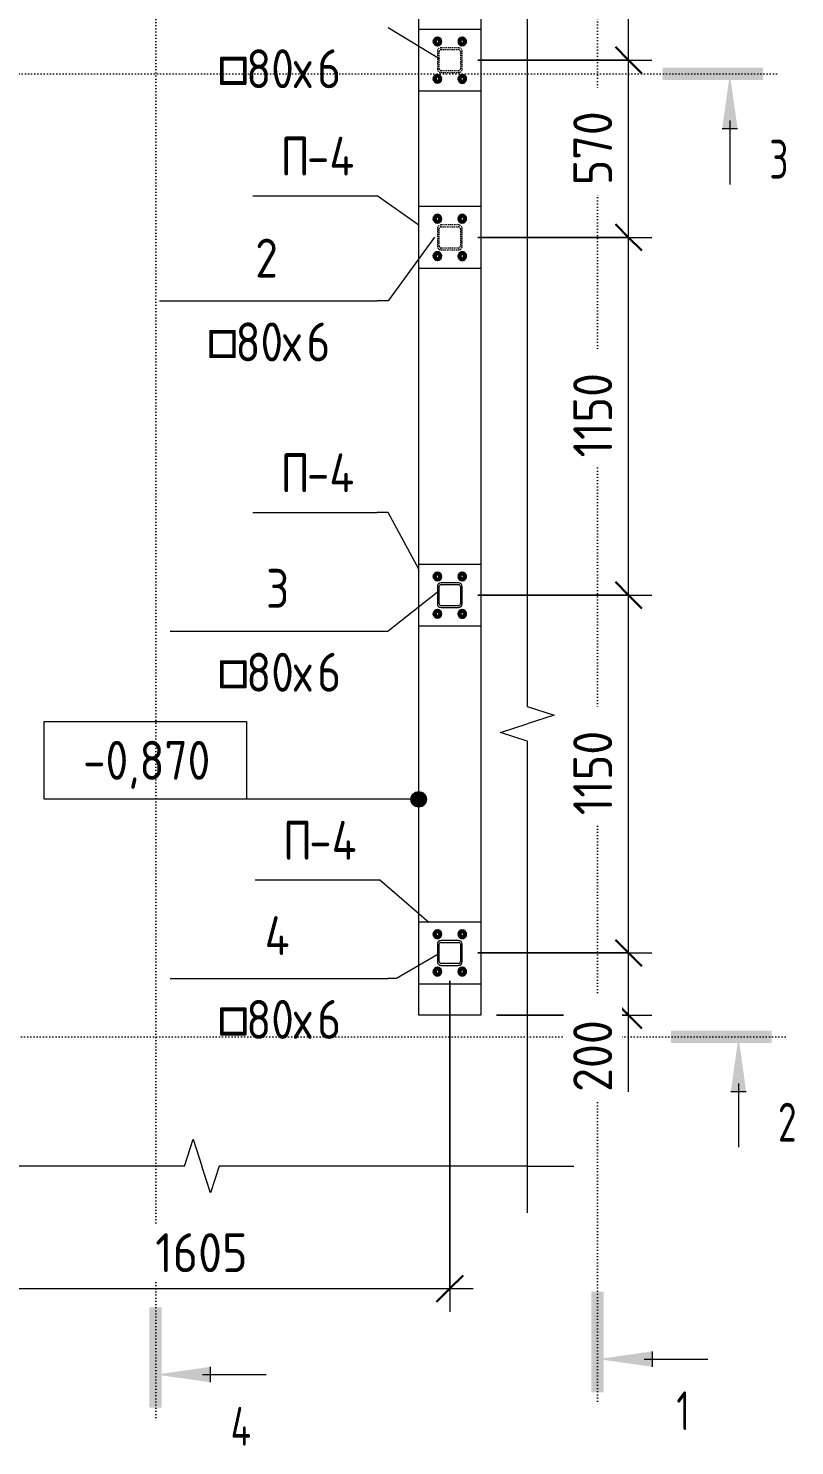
# Model space of a CAD drawing. Header units: millimetres. Extents: x 1343 to 81479, y -38120 to 27770.
# Drawn here: x 15836 to 18299, y 586 to 5142 of the extents above; entities that cross this region are included whole.
import ezdxf

# ---------------------------------------------------------------- set-up
doc = ezdxf.new("R2010")
doc.units = ezdxf.units.MM
doc.linetypes.add('01 Штриховая _4 мм_', pattern=[6, 3.5, -2.5])
doc.linetypes.add('04 Пунктир 10мм', pattern=[10, 0, -10])
for name, color, linetype, lineweight in [('AA_Dim', 7, 'Continuous', 9), ('AA_Dim-50', 7, 'Continuous', 9), ('AA_Oformlenie', 7, 'Continuous', 9), ('AA_Razrez', 7, 'Continuous', 9), ('AA_Vinoska', 7, 'Continuous', 9), ('AA_Visotnaya otmetka', 7, 'Continuous', 9), ('AF_Balki', 7, 'Continuous', 20), ('AF_Stena_Опалубка', 253, 'Continuous', 20), ('KR_Colonna_KG', 7, 'Continuous', 20), ('KR_Detal', 7, 'Continuous', 20)]:
    doc.layers.add(name, color=color, linetype=linetype, lineweight=lineweight)
doc.styles.add('ISOCPEUR_5', font='isocpeur.TTF', dxfattribs={"width": 0.7, "height": 125})
doc.styles.add('ISOCPEUR_7', font='isocpeur.TTF', dxfattribs={"width": 0.9, "height": 125})
doc.styles.add('ISOCPEUR_8', font='isocpeur.TTF', dxfattribs={"width": 0.85, "height": 125})
doc.styles.add('ISOCPEUR_9', font='isocpeur.TTF', dxfattribs={"width": 0.85, "height": 125})
doc.dimstyles.new('01_Точн_3_знака__непрозр_', dxfattribs={"dimscale": 304.8, "dimtxt": 125.344371, "dimasz": 0.278871, "dimexe": 0.246063, "dimexo": 0.164042, "dimgap": 0.049213, "dimtad": 1, "dimdec": 3, "dimrnd": 0.001, "dimdsep": 46, "dimtxsty": 'ISOCPEUR_7', "dimblk1": 'OBLIQUE', "dimblk2": 'OBLIQUE', "dimsah": 1, "dimcen": 0.09, "dimdle": 0.246063, "dimazin": 0, "dimtfac": 1, "dimtdec": 4, "dimtix": 1, "dimtmove": 1, "dimatfit": 3, "dimfxl": 1, "dimtvp": 1, "dimtfill": 1, "dimtolj": 1, "dimtzin": 0, "dimlwd": 18, "dimlwe": 18, "dimarcsym": 2})
doc.dimstyles.new('01_Точн_3_знака__непрозр__1', dxfattribs={"dimscale": 304.8, "dimtxt": 125.344371, "dimasz": 0.278871, "dimexe": 0.246063, "dimexo": 0.164042, "dimgap": 0.049213, "dimtad": 1, "dimdec": 3, "dimrnd": 0.001, "dimdsep": 46, "dimtxsty": 'ISOCPEUR_7', "dimblk1": 'OBLIQUE', "dimblk2": 'OBLIQUE', "dimsah": 1, "dimcen": 0.09, "dimdle": 0.246063, "dimazin": 0, "dimtfac": 1, "dimtdec": 4, "dimtix": 1, "dimtmove": 0, "dimatfit": 3, "dimfxl": 1, "dimtvp": 1, "dimtfill": 1, "dimtolj": 1, "dimtzin": 0, "dimlwd": 18, "dimlwe": 18, "dimarcsym": 2})

# ---------------------------------------------------------------- blocks, each defined once
blk = doc.blocks.new('354_Прокат Лист _НесКаркас_РабПлоск_ - 354_Прокат Лист _НесКаркас_РабПлоск_-4002182-КР_ПЛ_Км_1')
at = {"layer": 'AF_Balki'}
for p, q in [((-50, -100), (-50, 100)), ((-50, 100), (150, 100)), ((150, 100), (150, -100)), ((150, -100), (-50, -100))]:
    blk.add_line(p, q, dxfattribs=at)
blk = doc.blocks.new('243_Профиль гнутый сварной квадратный _НесКол_2ур_ - 80х6-4107662-КР_ПЛ_Км_1')
at = {"layer": 'KR_Colonna_KG'}
for p, q in [((-40, 28), (-40, -28)), ((-34, -28), (-34, 28)), ((28, 40), (-28, 40)), ((-28, 34), (28, 34)), ((34, 28), (34, -28)), ((40, -28), (40, 28)), ((28, -34), (-28, -34)), ((-28, -40), (28, -40))]:
    blk.add_line(p, q, dxfattribs=at)
for centre, radius, start, end in [((-28, 28), 12, 90, 180), ((-28, 28), 6, 90, 180), ((28, 28), 12, 360, 90), ((28, 28), 6, 0, 90), ((-28, -28), 12, 180, 270), ((-28, -28), 6, 180, 270), ((28, -28), 6, 270, 0), ((28, -28), 12, 270, 360)]:
    blk.add_arc(centre, radius, start, end, dxfattribs=at)
blk = doc.blocks.new('243_Профиль гнутый сварной квадратный _НесКол_2ур_ - 80х6-4107663-КР_ПЛ_Км_1')
at = {"layer": 'KR_Colonna_KG'}
for p, q in [((-40, 28), (-40, -28)), ((-34, -28), (-34, 28)), ((28, 40), (-28, 40)), ((-28, 34), (28, 34)), ((34, 28), (34, -28)), ((40, -28), (40, 28)), ((28, -34), (-28, -34)), ((-28, -40), (28, -40))]:
    blk.add_line(p, q, dxfattribs=at)
for centre, radius, start, end in [((-28, 28), 12, 90, 180), ((-28, 28), 6, 90, 180), ((28, 28), 12, 360, 90), ((28, 28), 6, 0, 90), ((-28, -28), 12, 180, 270), ((-28, -28), 6, 180, 270), ((28, -28), 12, 270, 360), ((28, -28), 6, 270, 0)]:
    blk.add_arc(centre, radius, start, end, dxfattribs=at)
blk = doc.blocks.new('354_Анкер клиновой _СоедНесК_РабПлоск_ - M12x120_20-3827929-КР_ПЛ_Км_1')
at = {"layer": 'KR_Detal', "lineweight": 35}
for start, end in [(120, 180), (90, 120), (60, 90), (360, 60), (180, 240), (240, 270), (270, 300), (300, 360)]:
    blk.add_arc((0, 0), 9, start, end, dxfattribs=at)
for points in [[(-9, 5.2), (-8.3, 5.6), (-6.8, 6.5), (-5.3, 7.3), (-4.5, 7.8)], [(-9, 0), (-9, 0.9), (-9, 2.7), (-9, 4.4), (-9, 5.2)], [(-4.5, 7.8), (-3.7, 8.2), (-2.2, 9.1), (-0.7, 10), (0, 10.4)], [(0, 10.4), (0.7, 10), (2.2, 9.1), (3.7, 8.2), (4.5, 7.8)], [(4.5, 7.8), (5.3, 7.3), (6.8, 6.5), (8.3, 5.6), (9, 5.2)], [(9, 5.2), (9, 4.4), (9, 2.7), (9, 0.9), (9, 0)], [(-9, -5.2), (-9, -4.4), (-9, -2.7), (-9, -0.9), (-9, 0)], [(-4.5, -7.8), (-5.3, -7.3), (-6.8, -6.5), (-8.3, -5.6), (-9, -5.2)], [(0, -10.4), (-0.7, -10), (-2.2, -9.1), (-3.7, -8.2), (-4.5, -7.8)], [(4.5, -7.8), (3.7, -8.2), (2.2, -9.1), (0.7, -10), (0, -10.4)], [(9, -5.2), (8.3, -5.6), (6.8, -6.5), (5.3, -7.3), (4.5, -7.8)], [(9, 0), (9, -0.9), (9, -2.7), (9, -4.4), (9, -5.2)]]:
    blk.add_open_spline(points, degree=3, dxfattribs=at)
blk = doc.blocks.new('354_Анкер клиновой _СоедНесК_РабПлоск_ - M12x120_20-3843482-КР_ПЛ_Км_1')
at = {"layer": 'KR_Detal', "lineweight": 35}
for start, end in [(120, 180), (180, 240), (90, 120), (60, 90), (0, 60), (300, 0), (240, 270), (270, 300)]:
    blk.add_arc((0, 0), 9, start, end, dxfattribs=at)
for points in [[(-9, 5.2), (-8.3, 5.6), (-6.8, 6.5), (-5.3, 7.3), (-4.5, 7.8)], [(-9, 0), (-9, 0.9), (-9, 2.7), (-9, 4.4), (-9, 5.2)], [(-9, -5.2), (-9, -4.4), (-9, -2.7), (-9, -0.9), (-9, 0)], [(-4.5, 7.8), (-3.7, 8.2), (-2.2, 9.1), (-0.7, 10), (0, 10.4)], [(0, 10.4), (0.7, 10), (2.2, 9.1), (3.7, 8.2), (4.5, 7.8)], [(4.5, 7.8), (5.3, 7.3), (6.8, 6.5), (8.3, 5.6), (9, 5.2)], [(9, 5.2), (9, 4.4), (9, 2.7), (9, 0.9), (9, 0)], [(9, 0), (9, -0.9), (9, -2.7), (9, -4.4), (9, -5.2)], [(-4.5, -7.8), (-5.3, -7.3), (-6.8, -6.5), (-8.3, -5.6), (-9, -5.2)], [(0, -10.4), (-0.7, -10), (-2.2, -9.1), (-3.7, -8.2), (-4.5, -7.8)], [(4.5, -7.8), (3.7, -8.2), (2.2, -9.1), (0.7, -10), (0, -10.4)], [(9, -5.2), (8.3, -5.6), (6.8, -6.5), (5.3, -7.3), (4.5, -7.8)]]:
    blk.add_open_spline(points, degree=3, dxfattribs=at)
blk = doc.blocks.new('354_Шайба_ГОСТ 11371-78_СоедНесК_РабПлоск_ - Шайба_ГОСТ 11371-78-V7-КР_ПЛ_Км_1')
at = {"layer": 'KR_Detal', "lineweight": 35}
for start, end in [(0, 180), (180, 0)]:
    blk.add_arc((0, 0), 12, start, end, dxfattribs=at)
at = {"layer": 'KR_Detal', "linetype": '01 Штриховая _4 мм_', "lineweight": 35}
for start, end in [(0, 180), (180, 360)]:
    blk.add_arc((0, 0), 6.5, start, end, dxfattribs=at)
blk = doc.blocks.new('354_Шайба_ГОСТ 11371-78_СоедНесК_РабПлоск_ - Шайба_ГОСТ 11371-78-V8-КР_ПЛ_Км_1')
at = {"layer": 'KR_Detal', "lineweight": 35}
for start, end in [(360, 180), (180, 360)]:
    blk.add_arc((0, 0), 12, start, end, dxfattribs=at)
at = {"layer": 'KR_Detal', "linetype": '01 Штриховая _4 мм_', "lineweight": 35}
for start, end in [(0, 180), (180, 0)]:
    blk.add_arc((0, 0), 6.5, start, end, dxfattribs=at)
blk = doc.blocks.new('243_Профиль гнутый сварной квадратный _НесКол_2ур_ - 80х6-4107664-КР_ПЛ_Км_1')
at = {"layer": 'KR_Colonna_KG', "linetype": '01 Штриховая _4 мм_'}
for p, q in [((-40, 28), (-40, -28)), ((-34, -28), (-34, 28)), ((28, 40), (-28, 40)), ((-28, 34), (28, 34)), ((34, 28), (34, -28)), ((40, -28), (40, 28)), ((28, -34), (-28, -34)), ((-28, -40), (28, -40))]:
    blk.add_line(p, q, dxfattribs=at)
for centre, radius, start, end in [((-28, 28), 12, 90, 180), ((-28, 28), 6, 90, 180), ((28, 28), 12, 360, 90), ((28, 28), 6, 0, 90), ((-28, -28), 12, 180, 270), ((-28, -28), 6, 180, 270), ((28, -28), 12, 270, 360), ((28, -28), 6, 270, 0)]:
    blk.add_arc(centre, radius, start, end, dxfattribs=at)
blk = doc.blocks.new('243_Профиль гнутый сварной квадратный _НесКол_2ур_ - 80х6-4107665-КР_ПЛ_Км_1')
at = {"layer": 'KR_Colonna_KG', "linetype": '01 Штриховая _4 мм_'}
for p, q in [((-40, 28), (-40, -28)), ((-34, -28), (-34, 28)), ((28, 40), (-28, 40)), ((-28, 34), (28, 34)), ((34, 28), (34, -28)), ((40, -28), (40, 28)), ((28, -34), (-28, -34)), ((-28, -40), (28, -40))]:
    blk.add_line(p, q, dxfattribs=at)
for centre, radius, start, end in [((-28, 28), 12, 90, 180), ((-28, 28), 6, 90, 180), ((28, 28), 12, 360, 90), ((28, 28), 6, 0, 90), ((-28, -28), 12, 180, 270), ((-28, -28), 6, 180, 270), ((28, -28), 12, 270, 360), ((28, -28), 6, 270, 0)]:
    blk.add_arc(centre, radius, start, end, dxfattribs=at)
blk = doc.blocks.new('011_Прямоугольник обрыва _ЭлУзла_ - 011_Прямоугольник обрыва _ЭлУзла_-4089323-КР_ПЛ_Км_1')
at = {"layer": 'AA_Oformlenie'}
for p, q in [((0, 4318.7), (0, 5685)), ((0, 5685), (990.6, 5685)), ((1101.9, 5685), (3081.7, 5685)), ((0, 1476.2), (0, 4207.4))]:
    blk.add_line(p, q, dxfattribs=at)
blk = doc.blocks.new('Разрез - Номер узла_ спереди-394134-КР_ПЛ_Км_1')
at = {"layer": 'AA_Razrez'}
for points in [[(7.329, 0.404), (7.329, -0.394), (0.873, -0.394), (0.873, 0.404)], [(3.497, -3.533), (2.503, -3.533), (3, 0)]]:
    blk.add_hatch(color=256, dxfattribs=at).paths.add_polyline_path(points)
for p, q in [((2.503, -3.533), (3.497, -3.533)), ((3, -3), (3, -7.096))]:
    blk.add_line(p, q, dxfattribs=at)
blk = doc.blocks.new('Разрез - Номер узла_ сзади-394133-КР_ПЛ_Км_1')
at = {"layer": 'AA_Razrez'}
for points in [[(7.329, 0.404), (7.329, -0.394), (0.873, -0.394), (0.873, 0.404)], [(3.497, -3.533), (2.503, -3.533), (3, 0)]]:
    blk.add_hatch(color=256, dxfattribs=at).paths.add_polyline_path(points)
for p, q in [((2.503, -3.533), (3.497, -3.533)), ((3, -3), (3, -7.096))]:
    blk.add_line(p, q, dxfattribs=at)
blk = doc.blocks.new('DIMBLOCK13-КР_ПЛ_Км_1')
at = {"layer": 'AA_Dim-50', "lineweight": 30}
for p, q in [((17765, 2170), (17722.5, 2212.5)), ((17765, 2170), (17807.5, 2127.5)), ((17765, 1970), (17722.5, 2012.5)), ((17765, 1970), (17807.5, 1927.5))]:
    blk.add_line(p, q, dxfattribs=at)
at = {"layer": 'AA_Dim-50', "lineweight": 18}
for p, q in [((17280.6, 2170), (17840, 2170)), ((17765, 2170), (17280.6, 2170)), ((17765, 1895), (17765, 2170)), ((17765, 2007.1), (17765, 2070)), ((17765, 1723), (17765, 2007.1)), ((17340.6, 1970), (17840, 1970)), ((17765, 1970), (17340.6, 1970))]:
    blk.add_line(p, q, dxfattribs=at)
at = {"layer": 'AA_Dim-50', "color": 0, "lineweight": 18, "insert": (17587.2, 1723), "char_height": 125, "width": 280.961, "attachment_point": 1, "rotation": 90, "line_spacing_factor": 1.135194, "style": 'ISOCPEUR_7', "bg_fill": 3, "box_fill_scale": 1.25, "bg_fill_color": 256, "bg_fill_true_color": 13158600, "bg_fill_transparency": 0}
blk.add_mtext('200', dxfattribs=at)
blk = doc.blocks.new('_Oblique')
at = {"color": 0, "linetype": 'ByBlock', "lineweight": -2}
blk.add_line((-0.5, -0.5), (0.5, 0.5), dxfattribs=at)
blk = doc.blocks.new('DIMBLOCK14-КР_ПЛ_Км_1')
at = {"layer": 'AA_Dim-50', "lineweight": 30}
for p, q in [((17765, 3320), (17722.5, 3362.5)), ((17765, 3320), (17807.5, 3277.5)), ((17765, 2170), (17722.5, 2212.5)), ((17765, 2170), (17807.5, 2127.5))]:
    blk.add_line(p, q, dxfattribs=at)
at = {"layer": 'AA_Dim-50', "lineweight": 18}
for p, q in [((17280.6, 3320), (17840, 3320)), ((17765, 3320), (17280.6, 3320)), ((17765, 2170), (17765, 3320)), ((17280.6, 2170), (17840, 2170)), ((17765, 2170), (17280.6, 2170))]:
    blk.add_line(p, q, dxfattribs=at)
at = {"layer": 'AA_Dim-50', "color": 0, "lineweight": 18, "insert": (17587.2, 2612.6), "char_height": 125, "width": 317.854, "attachment_point": 1, "rotation": 90, "line_spacing_factor": 1.135194, "style": 'ISOCPEUR_7', "bg_fill": 3, "box_fill_scale": 1.25, "bg_fill_color": 256, "bg_fill_true_color": 13158600, "bg_fill_transparency": 0}
blk.add_mtext('1150', dxfattribs=at)
blk = doc.blocks.new('DIMBLOCK15-КР_ПЛ_Км_1')
at = {"layer": 'AA_Dim-50', "lineweight": 30}
for p, q in [((17765, 4470), (17722.5, 4512.5)), ((17765, 4470), (17807.5, 4427.5)), ((17765, 3320), (17722.5, 3362.5)), ((17765, 3320), (17807.5, 3277.5))]:
    blk.add_line(p, q, dxfattribs=at)
at = {"layer": 'AA_Dim-50', "lineweight": 18}
for p, q in [((17280.6, 4470), (17840, 4470)), ((17765, 4470), (17280.6, 4470)), ((17765, 3320), (17765, 4470)), ((17280.6, 3320), (17840, 3320)), ((17765, 3320), (17280.6, 3320))]:
    blk.add_line(p, q, dxfattribs=at)
at = {"layer": 'AA_Dim-50', "color": 0, "lineweight": 18, "insert": (17587.2, 3762.6), "char_height": 125, "width": 317.854, "attachment_point": 1, "rotation": 90, "line_spacing_factor": 1.135194, "style": 'ISOCPEUR_7', "bg_fill": 3, "box_fill_scale": 1.25, "bg_fill_color": 256, "bg_fill_true_color": 13158600, "bg_fill_transparency": 0}
blk.add_mtext('1150', dxfattribs=at)
blk = doc.blocks.new('DIMBLOCK16-КР_ПЛ_Км_1')
at = {"layer": 'AA_Dim-50', "lineweight": 30}
for p, q in [((17765, 5040), (17722.5, 5082.5)), ((17765, 5040), (17807.5, 4997.5)), ((17765, 4470), (17722.5, 4512.5)), ((17765, 4470), (17807.5, 4427.5))]:
    blk.add_line(p, q, dxfattribs=at)
at = {"layer": 'AA_Dim-50', "lineweight": 18}
for p, q in [((17280.6, 5040), (17840, 5040)), ((17765, 5040), (17280.6, 5040)), ((17765, 4470), (17765, 5040)), ((17280.6, 4470), (17840, 4470)), ((17765, 4470), (17280.6, 4470))]:
    blk.add_line(p, q, dxfattribs=at)
at = {"layer": 'AA_Dim-50', "color": 0, "lineweight": 18, "insert": (17587.2, 4637.9), "char_height": 125, "width": 280.961, "attachment_point": 1, "rotation": 90, "line_spacing_factor": 1.135194, "style": 'ISOCPEUR_7', "bg_fill": 3, "box_fill_scale": 1.25, "bg_fill_color": 256, "bg_fill_true_color": 13158600, "bg_fill_transparency": 0}
blk.add_mtext('570', dxfattribs=at)
blk = doc.blocks.new('DIMBLOCK17-КР_ПЛ_Км_1')
at = {"layer": 'AA_Dim-50', "lineweight": 30}
for p, q in [((17765, 6460), (17722.5, 6502.5)), ((17765, 6460), (17807.5, 6417.5)), ((17765, 5040), (17722.5, 5082.5)), ((17765, 5040), (17807.5, 4997.5))]:
    blk.add_line(p, q, dxfattribs=at)
at = {"layer": 'AA_Dim-50', "lineweight": 18}
for p, q in [((17280.6, 6460), (17840, 6460)), ((17765, 6460), (17280.6, 6460)), ((17765, 5040), (17765, 6460)), ((17280.6, 5040), (17840, 5040)), ((17765, 5040), (17280.6, 5040))]:
    blk.add_line(p, q, dxfattribs=at)
at = {"layer": 'AA_Dim-50', "color": 0, "lineweight": 18, "insert": (17587.2, 5601), "char_height": 125, "width": 357.586, "attachment_point": 1, "rotation": 90, "line_spacing_factor": 1.135194, "style": 'ISOCPEUR_7', "bg_fill": 3, "box_fill_scale": 1.25, "bg_fill_color": 256, "bg_fill_true_color": 13158600, "bg_fill_transparency": 0}
blk.add_mtext('1420', dxfattribs=at)
blk = doc.blocks.new('DIMBLOCK21-КР_ПЛ_Км_1')
at = {"layer": 'AA_Dim-50', "lineweight": 18}
for p, q in [((17190.6, 2080), (17190.6, 1016)), ((17190.6, 1091), (17190.6, 2080)), ((15585.6, 1101.1), (15585.6, 1016)), ((15585.6, 1091), (15585.6, 1101.1)), ((15585.6, 1091), (17265.6, 1091))]:
    blk.add_line(p, q, dxfattribs=at)
at = {"layer": 'AA_Dim-50', "lineweight": 30}
for p, q in [((15585.6, 1091), (15628.1, 1133.5)), ((17190.6, 1091), (17233.1, 1133.5)), ((15585.6, 1091), (15543.1, 1048.5)), ((17190.6, 1091), (17148.1, 1048.5))]:
    blk.add_line(p, q, dxfattribs=at)
at = {"layer": 'AA_Dim-50', "color": 0, "lineweight": 18, "insert": (16243.8, 1268.9), "char_height": 125, "width": 346.234, "attachment_point": 1, "line_spacing_factor": 1.135194, "style": 'ISOCPEUR_7', "bg_fill": 3, "box_fill_scale": 1.25, "bg_fill_color": 256, "bg_fill_true_color": 13158600, "bg_fill_transparency": 0}
blk.add_mtext('1605', dxfattribs=at)
blk = doc.blocks.new('043_М_КолонныКМ - Позиция_Наименование_дп14-3915281-КР_ПЛ_Км_1')
at = {"layer": 'AA_Vinoska'}
blk.add_line((-7, 0), (7, 0), dxfattribs=at)
blk = doc.blocks.new('043_М_Балки_Полка - Позиция_дп8-3915677-КР_ПЛ_Км_1')
at = {"layer": 'AA_Vinoska'}
blk.add_line((-4, 0), (4, 0), dxfattribs=at)
blk = doc.blocks.new('Высотные отметки - Рамка вверх-400294-КР_ПЛ_Км_1')
at = {"layer": 'AA_Vinoska'}
for p, q in [((-13, 0), (-13, 5)), ((-13, 5), (0, 5)), ((0, 5), (0, 0)), ((0, 0), (-13, 0))]:
    blk.add_line(p, q, dxfattribs=at)

msp = doc.modelspace()

# ---------------------------------------------------------------- hatches: boundary and pattern name
at = {"layer": 'AA_Visotnaya otmetka'}
h = msp.add_hatch(color=256, dxfattribs=at)
edge = h.paths.add_edge_path()
edge.add_arc((17090.5807, 2663.7343), 25, 0, 360)

# ---------------------------------------------------------------- linework, layer by layer
at = {"layer": 'AA_Razrez', "linetype": '04 Пунктир 10мм'}
for p, q in [((16245.387, 7584.8785), (16245.387, 664.5948)), ((17665.387, 7577.355), (17665.387, 714.3247)), ((18240.5315, 4995.5005), (12792.7195, 4995.5005)), ((18268.3267, 1900), (14759.2602, 1900))]:
    msp.add_line(p, q, dxfattribs=at)
at = {"layer": 'AA_Vinoska'}
for p, q in [((17158.8368, 5042.979), (16991.9518, 5144.2919)), ((17090.5949, 4508.9796), (16957.4238, 4604.0627)), ((17141.5729, 4470.3905), (16991.9518, 4266.1002)), ((16991.9518, 4266.1002), (16957.4238, 4266.1002)), ((16991.9518, 3586.096), (16957.4238, 3586.096)), ((17090.5949, 3403.3394), (16991.9518, 3586.096)), ((17150.2048, 3328.0909), (16991.9518, 3204.3658)), ((17439.6303, 2962.5587), (17526.2805, 2934.4043)), ((17526.2805, 2934.4043), (17439.6303, 2906.25)), ((17353.0278, 2878.75), (17439.6303, 2906.25)), ((17439.6303, 2851.25), (17353.0278, 2878.75)), ((17122.6333, 2267.2907), (16964.9049, 2404.6227)), ((16337.7694, 1485), (16365.9237, 1571.6501)), ((16365.9237, 1571.6501), (16394.0781, 1485)), ((16421.5781, 1398.3975), (16394.0781, 1485)), ((16449.0781, 1485), (16421.5781, 1398.3975)), ((17439.6303, 1485), (17439.6303, 1335)), ((17439.6303, 1485), (17589.6303, 1485))]:
    msp.add_line(p, q, dxfattribs=at)
at = {"layer": 'AA_Visotnaya otmetka'}
for p in [(16536.8592, 2663.7343), (17090.5807, 2663.7343)]:
    msp.add_line(p, (16536.8592, 2663.7343), dxfattribs=at)
msp.add_circle((17090.5807, 2663.7343), 25, dxfattribs=at)
at = {"layer": 'AF_Stena_Опалубка'}
for p, q in [((17090.5807, 1970), (17090.5807, 6660)), ((17290.5807, 6660), (17290.5807, 1970)), ((17290.5807, 1970), (17090.5807, 1970))]:
    msp.add_line(p, q, dxfattribs=at)

# ---------------------------------------------------------------- block references
at = {"layer": 'AA_Oformlenie', "rotation": 180}
msp.add_blockref('011_Прямоугольник обрыва _ЭлУзла_ - 011_Прямоугольник обрыва _ЭлУзла_-4089323-КР_ПЛ_Км_1', (17439.6303, 7170), dxfattribs=at)
at = {"layer": 'AA_Razrez', "extrusion": (0, 0, -1), "xscale": 49.99999999999998, "yscale": 49.99999999999998, "zscale": 49.99999999999998}
for p in [(-18240.5315, 4995.5005), (-18268.3267, 1900)]:
    msp.add_blockref('Разрез - Номер узла_ сзади-394133-КР_ПЛ_Км_1', p, dxfattribs=at)
at = {"layer": 'AA_Razrez', "xscale": 49.99999999999998, "yscale": 49.99999999999998, "zscale": 49.99999999999998, "rotation": 89.99999999999947}
for p in [(17665.387, 714.3247), (16245.387, 664.5948)]:
    msp.add_blockref('Разрез - Номер узла_ спереди-394134-КР_ПЛ_Км_1', p, dxfattribs=at)
at = {"layer": 'AA_Vinoska', "xscale": 49.99999999999998, "yscale": 49.99999999999998, "zscale": 49.99999999999998}
for name, p in [('043_М_Балки_Полка - Позиция_дп8-3915677-КР_ПЛ_Км_1', (16757.4238, 4604.0627)), ('043_М_КолонныКМ - Позиция_Наименование_дп14-3915281-КР_ПЛ_Км_1', (16607.4238, 4266.1002)), ('043_М_Балки_Полка - Позиция_дп8-3915677-КР_ПЛ_Км_1', (16757.4238, 3586.096)), ('043_М_КолонныКМ - Позиция_Наименование_дп14-3915281-КР_ПЛ_Км_1', (16641.9518, 3204.3658)), ('Высотные отметки - Рамка вверх-400294-КР_ПЛ_Км_1', (16536.8592, 2663.7343)), ('043_М_Балки_Полка - Позиция_дп8-3915677-КР_ПЛ_Км_1', (16764.9049, 2404.6227))]:
    msp.add_blockref(name, p, dxfattribs=at)
at = {"layer": 'AF_Balki', "rotation": 89.99999999999962}
for p in [(17190.5807, 4990), (17190.5807, 4420), (17190.5807, 3270), (17190.5807, 2120)]:
    msp.add_blockref('354_Прокат Лист _НесКаркас_РабПлоск_ - 354_Прокат Лист _НесКаркас_РабПлоск_-4002182-КР_ПЛ_Км_1', p, dxfattribs=at)
at = {"layer": 'KR_Colonna_KG', "linetype": '01 Штриховая _4 мм_'}
for name, p in [('243_Профиль гнутый сварной квадратный _НесКол_2ур_ - 80х6-4107665-КР_ПЛ_Км_1', (17190.5807, 5040)), ('243_Профиль гнутый сварной квадратный _НесКол_2ур_ - 80х6-4107664-КР_ПЛ_Км_1', (17190.5807, 4470))]:
    msp.add_blockref(name, p, dxfattribs=at)
at = {"layer": 'KR_Colonna_KG'}
for name, p in [('243_Профиль гнутый сварной квадратный _НесКол_2ур_ - 80х6-4107663-КР_ПЛ_Км_1', (17190.5807, 3320)), ('243_Профиль гнутый сварной квадратный _НесКол_2ур_ - 80х6-4107662-КР_ПЛ_Км_1', (17190.5807, 2170))]:
    msp.add_blockref(name, p, dxfattribs=at)
at = {"layer": 'KR_Detal', "linetype": '01 Штриховая _4 мм_', "lineweight": 35}
for name, p in [('354_Шайба_ГОСТ 11371-78_СоедНесК_РабПлоск_ - Шайба_ГОСТ 11371-78-V8-КР_ПЛ_Км_1', (17150.5812, 5100)), ('354_Шайба_ГОСТ 11371-78_СоедНесК_РабПлоск_ - Шайба_ГОСТ 11371-78-V7-КР_ПЛ_Км_1', (17150.5812, 4980)), ('354_Шайба_ГОСТ 11371-78_СоедНесК_РабПлоск_ - Шайба_ГОСТ 11371-78-V8-КР_ПЛ_Км_1', (17150.5812, 4530)), ('354_Шайба_ГОСТ 11371-78_СоедНесК_РабПлоск_ - Шайба_ГОСТ 11371-78-V7-КР_ПЛ_Км_1', (17150.5812, 4410)), ('354_Шайба_ГОСТ 11371-78_СоедНесК_РабПлоск_ - Шайба_ГОСТ 11371-78-V8-КР_ПЛ_Км_1', (17150.5812, 3380)), ('354_Шайба_ГОСТ 11371-78_СоедНесК_РабПлоск_ - Шайба_ГОСТ 11371-78-V7-КР_ПЛ_Км_1', (17150.5812, 3260)), ('354_Шайба_ГОСТ 11371-78_СоедНесК_РабПлоск_ - Шайба_ГОСТ 11371-78-V8-КР_ПЛ_Км_1', (17150.5812, 2230)), ('354_Шайба_ГОСТ 11371-78_СоедНесК_РабПлоск_ - Шайба_ГОСТ 11371-78-V7-КР_ПЛ_Км_1', (17150.5812, 2110))]:
    msp.add_blockref(name, p, dxfattribs=at)
at = {"layer": 'KR_Detal', "lineweight": 35}
for name, p in [('354_Анкер клиновой _СоедНесК_РабПлоск_ - M12x120_20-3843482-КР_ПЛ_Км_1', (17150.5812, 5100)), ('354_Анкер клиновой _СоедНесК_РабПлоск_ - M12x120_20-3827929-КР_ПЛ_Км_1', (17150.5812, 4980)), ('354_Анкер клиновой _СоедНесК_РабПлоск_ - M12x120_20-3843482-КР_ПЛ_Км_1', (17150.5812, 4530)), ('354_Анкер клиновой _СоедНесК_РабПлоск_ - M12x120_20-3827929-КР_ПЛ_Км_1', (17150.5812, 4410)), ('354_Анкер клиновой _СоедНесК_РабПлоск_ - M12x120_20-3843482-КР_ПЛ_Км_1', (17150.5812, 3380)), ('354_Анкер клиновой _СоедНесК_РабПлоск_ - M12x120_20-3827929-КР_ПЛ_Км_1', (17150.5812, 3260)), ('354_Анкер клиновой _СоедНесК_РабПлоск_ - M12x120_20-3843482-КР_ПЛ_Км_1', (17150.5812, 2230)), ('354_Анкер клиновой _СоедНесК_РабПлоск_ - M12x120_20-3827929-КР_ПЛ_Км_1', (17150.5812, 2110))]:
    msp.add_blockref(name, p, dxfattribs=at)
at = {"layer": 'KR_Detal', "linetype": '01 Штриховая _4 мм_', "lineweight": 35, "rotation": 180}
for name, p in [('354_Шайба_ГОСТ 11371-78_СоедНесК_РабПлоск_ - Шайба_ГОСТ 11371-78-V7-КР_ПЛ_Км_1', (17230.5807, 5100)), ('354_Шайба_ГОСТ 11371-78_СоедНесК_РабПлоск_ - Шайба_ГОСТ 11371-78-V8-КР_ПЛ_Км_1', (17230.5807, 4980)), ('354_Шайба_ГОСТ 11371-78_СоедНесК_РабПлоск_ - Шайба_ГОСТ 11371-78-V7-КР_ПЛ_Км_1', (17230.5807, 4530)), ('354_Шайба_ГОСТ 11371-78_СоедНесК_РабПлоск_ - Шайба_ГОСТ 11371-78-V8-КР_ПЛ_Км_1', (17230.5807, 4410)), ('354_Шайба_ГОСТ 11371-78_СоедНесК_РабПлоск_ - Шайба_ГОСТ 11371-78-V7-КР_ПЛ_Км_1', (17230.5807, 3380)), ('354_Шайба_ГОСТ 11371-78_СоедНесК_РабПлоск_ - Шайба_ГОСТ 11371-78-V8-КР_ПЛ_Км_1', (17230.5807, 3260)), ('354_Шайба_ГОСТ 11371-78_СоедНесК_РабПлоск_ - Шайба_ГОСТ 11371-78-V7-КР_ПЛ_Км_1', (17230.5807, 2230)), ('354_Шайба_ГОСТ 11371-78_СоедНесК_РабПлоск_ - Шайба_ГОСТ 11371-78-V8-КР_ПЛ_Км_1', (17230.5807, 2110))]:
    msp.add_blockref(name, p, dxfattribs=at)
at = {"layer": 'KR_Detal', "lineweight": 35, "rotation": 180}
for name, p in [('354_Анкер клиновой _СоедНесК_РабПлоск_ - M12x120_20-3827929-КР_ПЛ_Км_1', (17230.5807, 5100)), ('354_Анкер клиновой _СоедНесК_РабПлоск_ - M12x120_20-3843482-КР_ПЛ_Км_1', (17230.5807, 4980)), ('354_Анкер клиновой _СоедНесК_РабПлоск_ - M12x120_20-3827929-КР_ПЛ_Км_1', (17230.5807, 4530)), ('354_Анкер клиновой _СоедНесК_РабПлоск_ - M12x120_20-3843482-КР_ПЛ_Км_1', (17230.5807, 4410)), ('354_Анкер клиновой _СоедНесК_РабПлоск_ - M12x120_20-3827929-КР_ПЛ_Км_1', (17230.5807, 3380)), ('354_Анкер клиновой _СоедНесК_РабПлоск_ - M12x120_20-3843482-КР_ПЛ_Км_1', (17230.5807, 3260)), ('354_Анкер клиновой _СоедНесК_РабПлоск_ - M12x120_20-3827929-КР_ПЛ_Км_1', (17230.5807, 2230)), ('354_Анкер клиновой _СоедНесК_РабПлоск_ - M12x120_20-3843482-КР_ПЛ_Км_1', (17230.5807, 2110))]:
    msp.add_blockref(name, p, dxfattribs=at)

# ---------------------------------------------------------------- texts
at = {"layer": 'AA_Razrez', "char_height": 125, "attachment_point": 1, "style": 'ISOCPEUR_5'}
for s, insert, width in [('\\fISOCPEUR|b0|i0|c204|p34|;\\W.7;3', (18217.4027, 4783.9034), 75.759469), ('\\fISOCPEUR|b0|i0|c204|p34|;\\W.7;2', (18245.198, 1688.4029), 75.759469), ('\\fISOCPEUR|b0|i0|c204|p34|;\\W.7;1', (17918.7805, 760.5628), 53.312219), ('\\fISOCPEUR|b0|i0|c204|p34|;\\W.7;4', (16486.1805, 710.8329), 84.177187)]:
    msp.add_mtext(s, dxfattribs=dict(at, insert=insert, width=width))
at = {"layer": 'AA_Vinoska', "char_height": 125, "attachment_point": 1}
for s, insert, width, style in [('80', (16536.4846, 5074.7433), 183.987281, 'ISOCPEUR_8'), ('\\fISOCPEUR|b0|i0|c204|p34|;\\W.85;6', (16764.1917, 5074.7433), 91.993641, 'ISOCPEUR_8'), ('\\fISOCPEUR|b0|i0|c130|p34|;\\W.85;□', (16440.9039, 5074.7433), 115.843844, 'ISOCPEUR_9'), ('\\fISOCPEUR|b0|i0|c204|p34|;\\W.85;х', (16688.2893, 5074.7433), 91.993641, 'ISOCPEUR_8'), ('\\fISOCPEUR|b0|i0|c204|p34|;\\W.85;П', (16646.8165, 4793.7386), 102.215156, 'ISOCPEUR_8'), ('-4', (16731.1524, 4793.7386), 194.208797, 'ISOCPEUR_8'), ('\\fISOCPEUR|b0|i0|c204|p34|;\\W.85;2', (16565.5377, 4466.0338), 91.993641, 'ISOCPEUR_8'), ('80', (16501.9567, 4196.5516), 183.987281, 'ISOCPEUR_8'), ('\\fISOCPEUR|b0|i0|c204|p34|;\\W.85;6', (16729.6637, 4196.5516), 91.993641, 'ISOCPEUR_8'), ('\\fISOCPEUR|b0|i0|c130|p34|;\\W.85;□', (16406.376, 4196.5516), 115.843844, 'ISOCPEUR_9'), ('\\fISOCPEUR|b0|i0|c204|p34|;\\W.85;х', (16653.7614, 4196.5516), 91.993641, 'ISOCPEUR_8'), ('\\fISOCPEUR|b0|i0|c204|p34|;\\W.85;П', (16646.8165, 3775.7719), 102.215156, 'ISOCPEUR_8'), ('-4', (16731.1524, 3775.7719), 194.208797, 'ISOCPEUR_8'), ('\\fISOCPEUR|b0|i0|c204|p34|;\\W.85;3', (16600.0656, 3404.2995), 91.993641, 'ISOCPEUR_8'), ('\\fISOCPEUR|b0|i0|c130|p34|;\\W.85;□', (16440.9039, 3134.8172), 115.843844, 'ISOCPEUR_9'), ('80', (16536.4846, 3134.8172), 183.987281, 'ISOCPEUR_8'), ('\\fISOCPEUR|b0|i0|c204|p34|;\\W.85;6', (16764.1917, 3134.8172), 91.993641, 'ISOCPEUR_8'), ('\\fISOCPEUR|b0|i0|c204|p34|;\\W.85;х', (16688.2893, 3134.8172), 91.993641, 'ISOCPEUR_8'), ('\\fISOCPEUR|b0|i0|c204|p34|;\\W.85;П', (16654.2976, 2594.2986), 102.215156, 'ISOCPEUR_8'), ('-4', (16738.6335, 2594.2986), 194.208797, 'ISOCPEUR_8'), ('\\fISOCPEUR|b0|i0|c204|p34|;\\W.85;4', (16595.8156, 2288.1836), 102.215156, 'ISOCPEUR_8')]:
    msp.add_mtext(s, dxfattribs=dict(at, insert=insert, width=width, style=style))
at = {"layer": 'AA_Visotnaya otmetka', "insert": (16011.9431, 2851.5741), "char_height": 125, "width": 479.798668, "attachment_point": 1, "line_spacing_factor": 1.135194, "style": 'ISOCPEUR_8'}
msp.add_mtext('-0,870', dxfattribs=at)

# ---------------------------------------------------------------- next in the draw order: dimensions: what is measured, and where the dimension line sits
at = {"layer": 'AA_Dim', "lineweight": 18}
dim = msp.add_linear_dim(base=(17765.0334, 2170), p1=(17290.5807, 1970), p2=(17230.5807, 2170), angle=90, dimstyle='01_Точн_3_знака__непрозр_', override={"dimpost": '<>', "dimfxl": 208.80613}, dxfattribs=at)
dim.commit()
dim.dimension.update_dxf_attribs({"geometry": 'DIMBLOCK13-КР_ПЛ_Км_1', "text_midpoint": (17670.5269, 1863.4759), "dimtype": 160, "text_rotation": 90})

# ---------------------------------------------------------------- next in the draw order: dimensions: what is measured, and where the dimension line sits
dim = msp.add_linear_dim(base=(17765.0334, 3320), p1=(17230.5807, 2170), p2=(17230.5807, 3320), angle=90, dimstyle='01_Точн_3_знака__непрозр__1', override={"dimpost": '<>', "dimfxl": 1150}, dxfattribs=at)
dim.commit()
dim.dimension.update_dxf_attribs({"geometry": 'DIMBLOCK14-КР_ПЛ_Км_1', "text_midpoint": (17687.5334, 2745)})

# ---------------------------------------------------------------- next in the draw order: dimensions: what is measured, and where the dimension line sits
dim = msp.add_linear_dim(base=(17765.0334, 4470), p1=(17230.5807, 3320), p2=(17230.5807, 4470), angle=90, dimstyle='01_Точн_3_знака__непрозр__1', override={"dimpost": '<>', "dimfxl": 1150}, dxfattribs=at)
dim.commit()
dim.dimension.update_dxf_attribs({"geometry": 'DIMBLOCK15-КР_ПЛ_Км_1', "text_midpoint": (17687.5334, 3895)})
dim = msp.add_linear_dim(base=(17190.5807, 1091.0379), p1=(15585.5807, 1151.142), p2=(17190.5807, 2130), dimstyle='01_Точн_3_знака__непрозр__1', override={"dimpost": '<>', "dimfxl": 1879.943626}, dxfattribs=at)
dim.commit()
dim.dimension.update_dxf_attribs({"geometry": 'DIMBLOCK21-КР_ПЛ_Км_1', "text_midpoint": (16388.0807, 1168.5379)})

# ---------------------------------------------------------------- next in the draw order: linework, layer by layer
at = {"layer": 'AA_Vinoska'}
for p, q in [((17150.2048, 2164.3553), (17018.9986, 2088.2499)), ((17018.9986, 2088.2499), (16991.9518, 2088.2499))]:
    msp.add_line(p, q, dxfattribs=at)

# ---------------------------------------------------------------- next in the draw order: block references
at = {"layer": 'AA_Vinoska', "xscale": 49.99999999999998, "yscale": 49.99999999999998, "zscale": 49.99999999999998}
msp.add_blockref('043_М_КолонныКМ - Позиция_Наименование_дп14-3915281-КР_ПЛ_Км_1', (16641.9518, 2088.2499), dxfattribs=at)

# ---------------------------------------------------------------- next in the draw order: texts
at = {"layer": 'AA_Vinoska', "char_height": 125, "attachment_point": 1}
for s, insert, width, style in [('80', (16536.4846, 2018.7013), 183.987281, 'ISOCPEUR_8'), ('\\fISOCPEUR|b0|i0|c204|p34|;\\W.85;6', (16764.1917, 2018.7013), 91.993641, 'ISOCPEUR_8'), ('\\fISOCPEUR|b0|i0|c130|p34|;\\W.85;□', (16440.9039, 2018.7013), 115.843844, 'ISOCPEUR_9'), ('\\fISOCPEUR|b0|i0|c204|p34|;\\W.85;х', (16688.2893, 2018.7013), 91.993641, 'ISOCPEUR_8')]:
    msp.add_mtext(s, dxfattribs=dict(at, insert=insert, width=width, style=style))

# ---------------------------------------------------------------- next in the draw order: dimensions: what is measured, and where the dimension line sits
at = {"layer": 'AA_Dim', "lineweight": 18}
dim = msp.add_linear_dim(base=(17765.0334, 5040), p1=(17230.5807, 4470), p2=(17230.5807, 5040), angle=90, dimstyle='01_Точн_3_знака__непрозр__1', override={"dimpost": '<>', "dimfxl": 570}, dxfattribs=at)
dim.commit()
dim.dimension.update_dxf_attribs({"geometry": 'DIMBLOCK16-КР_ПЛ_Км_1', "text_midpoint": (17687.5334, 4755)})

# ---------------------------------------------------------------- next in the draw order: dimensions: what is measured, and where the dimension line sits
dim = msp.add_linear_dim(base=(17765.0334, 6460), p1=(17230.5807, 5040), p2=(17230.5807, 6460), angle=90, dimstyle='01_Точн_3_знака__непрозр__1', override={"dimpost": '<>', "dimfxl": 1420}, dxfattribs=at)
dim.commit()
dim.dimension.update_dxf_attribs({"geometry": 'DIMBLOCK17-КР_ПЛ_Км_1', "text_midpoint": (17687.5334, 5750)})

doc.saveas('drawing.dxf')
